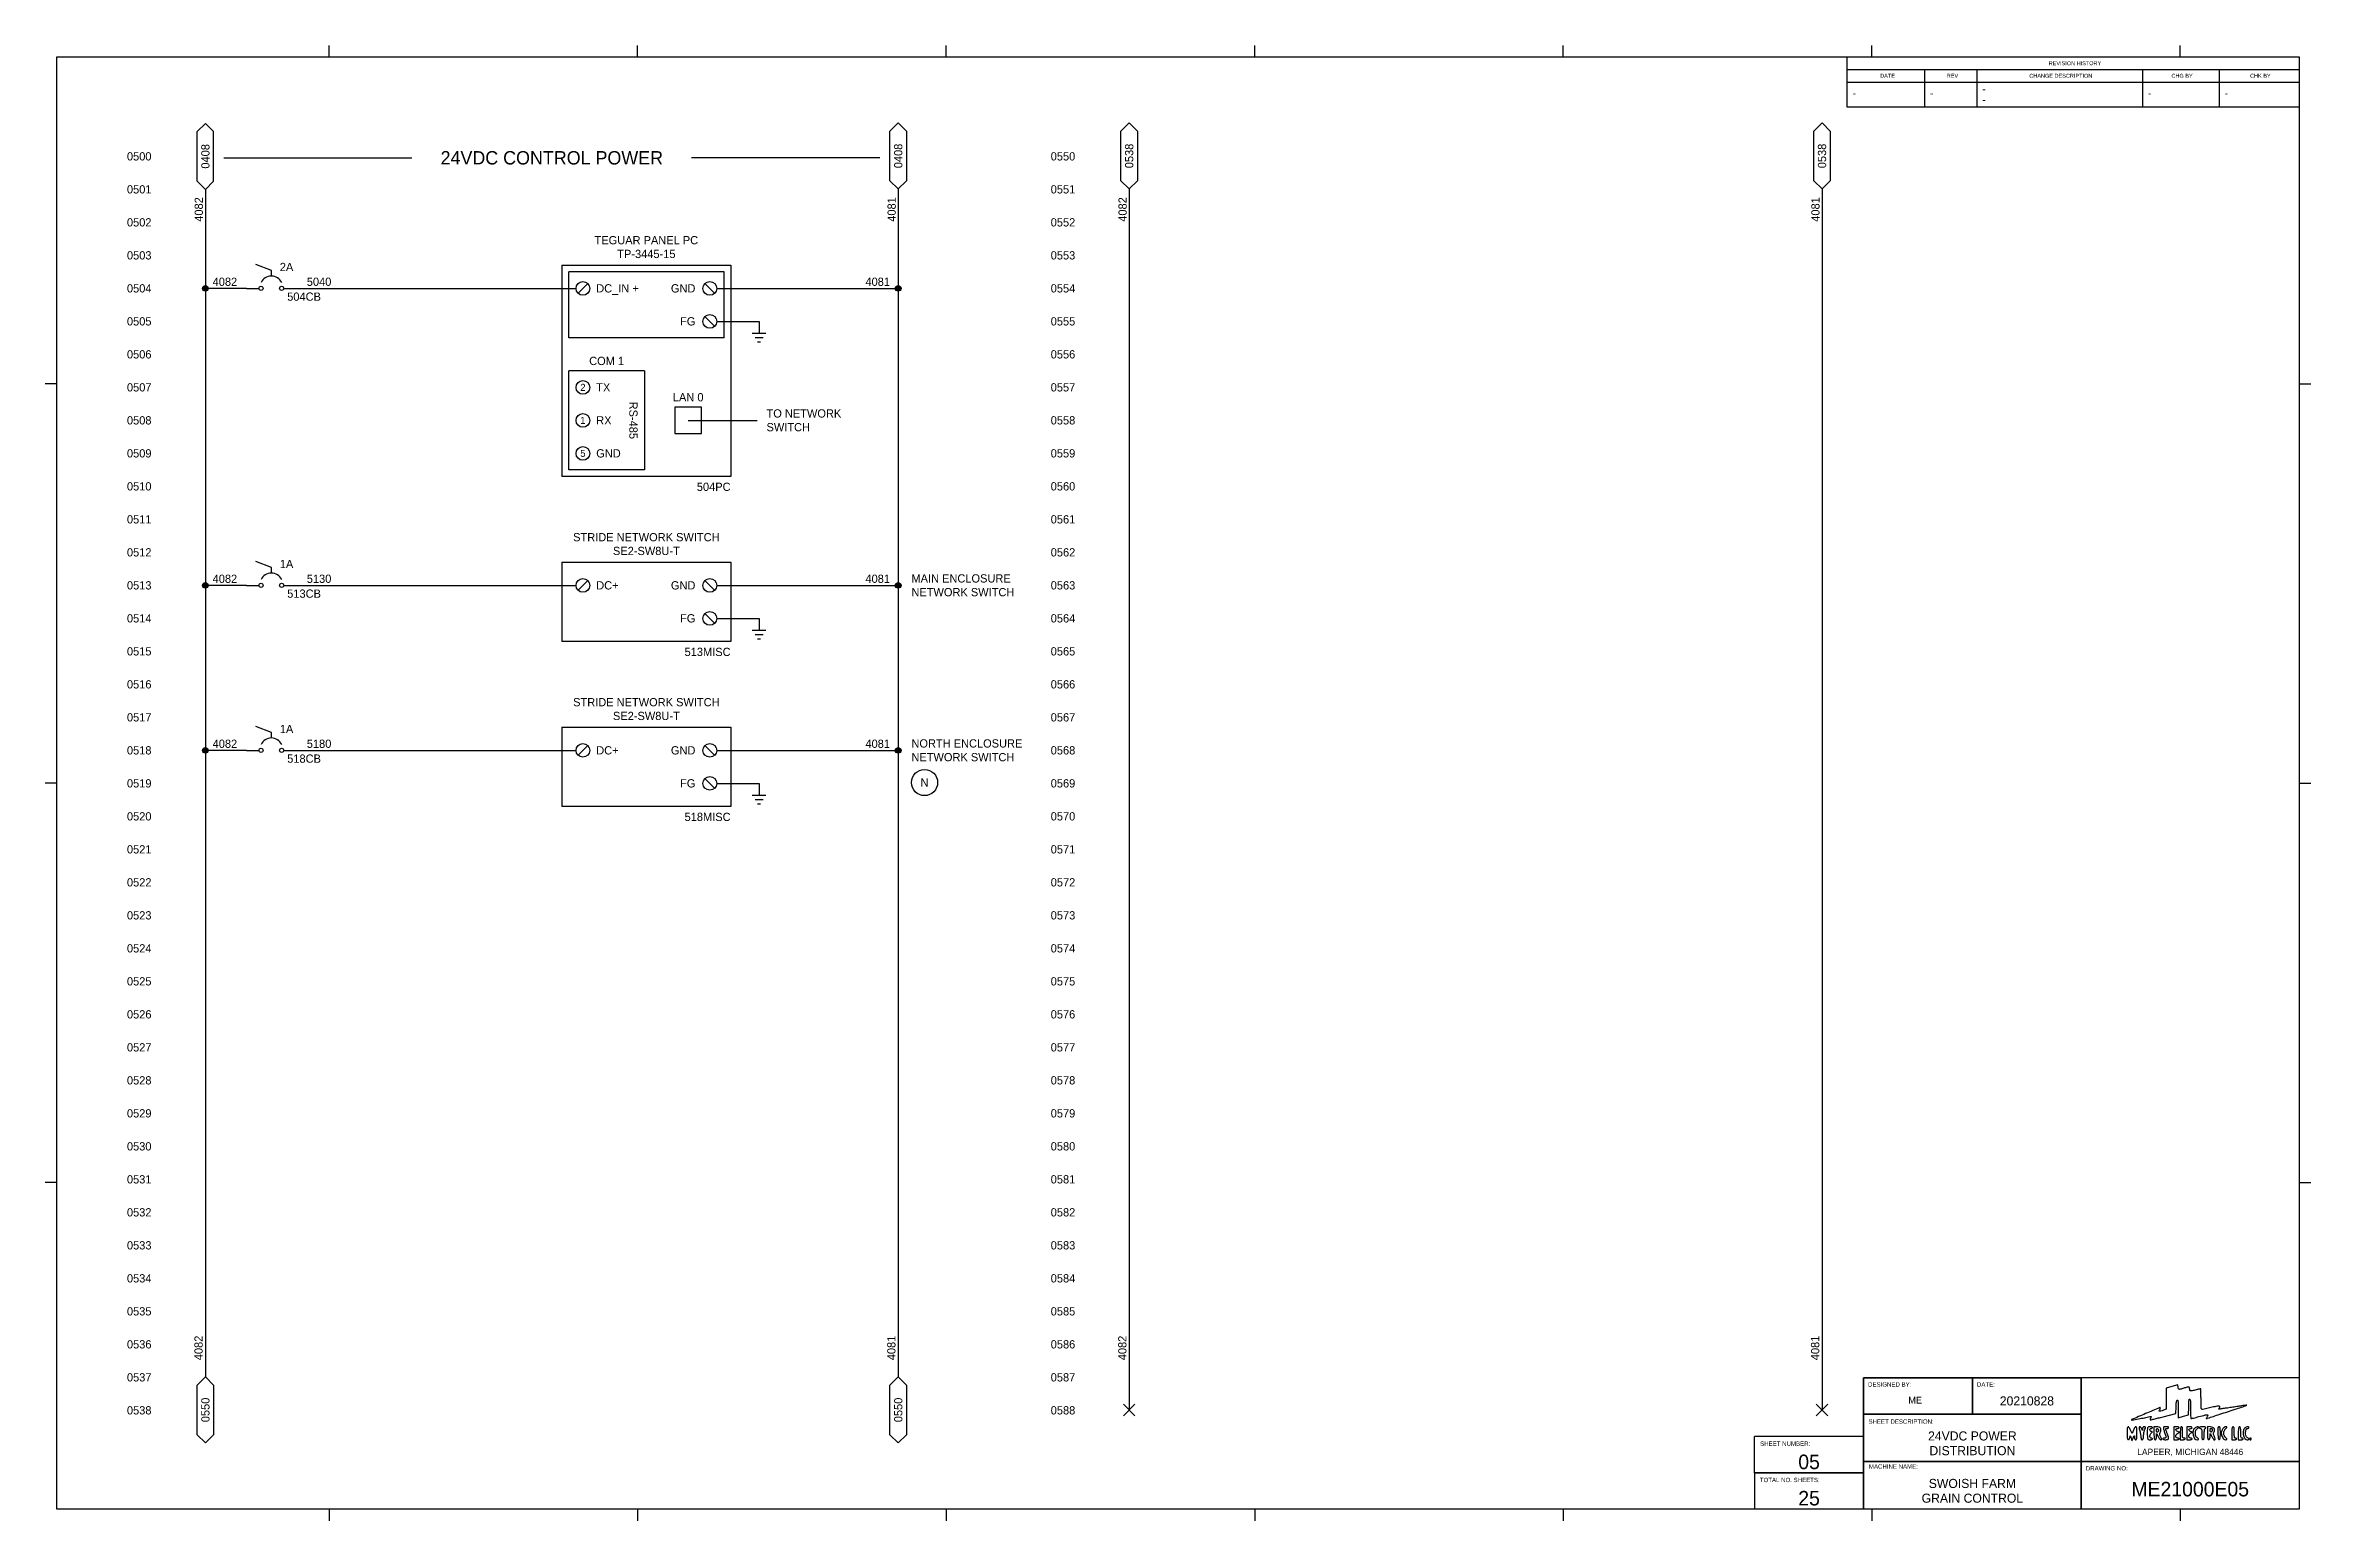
# Model space of a CAD drawing. Header units: inches. Extents: x -0.2 to 34.2, y -0.2 to 22.2.
import ezdxf
from ezdxf.enums import TextEntityAlignment as Align

# ---------------------------------------------------------------- set-up
doc = ezdxf.new("R2010")
doc.units = ezdxf.units.IN
doc.header["$MEASUREMENT"] = 0
for name, color, linetype in [('ATTRIBUTE', 3, 'Continuous'), ('ATTRIBUTES', 1, 'Continuous'), ('GRAPHIC', 2, 'Continuous'), ('TITLE BLOCK', 8, 'Continuous')]:
    doc.layers.add(name, color=color, linetype=linetype)
doc.styles.add('Text Style48', font='arial.ttf')
doc.styles.add('Title Block', font='arial.ttf')

# ---------------------------------------------------------------- blocks, each defined once
blk = doc.blocks.new('*U3')
at = {"color": 4}
for s, p in [('0500', (1.247, -1.506)), ('0550', (15.247, -1.506)), ('0501', (1.247, -2.006)), ('0551', (15.247, -2.006)), ('0502', (1.247, -2.506)), ('0552', (15.247, -2.506)), ('0503', (1.247, -3.006)), ('0553', (15.247, -3.006)), ('0504', (1.247, -3.506)), ('0554', (15.247, -3.506)), ('0505', (1.247, -4.006)), ('0555', (15.247, -4.006)), ('0506', (1.247, -4.506)), ('0556', (15.247, -4.506)), ('0507', (1.247, -5.006)), ('0557', (15.247, -5.006)), ('0508', (1.247, -5.506)), ('0558', (15.247, -5.506)), ('0509', (1.247, -6.006)), ('0559', (15.247, -6.006)), ('0510', (1.247, -6.506)), ('0560', (15.247, -6.506)), ('0511', (1.247, -7.006)), ('0561', (15.247, -7.006)), ('0512', (1.247, -7.506)), ('0562', (15.247, -7.506)), ('0513', (1.247, -8.006)), ('0563', (15.247, -8.006)), ('0514', (1.247, -8.506)), ('0564', (15.247, -8.506)), ('0515', (1.247, -9.006)), ('0565', (15.247, -9.006)), ('0516', (1.247, -9.506)), ('0566', (15.247, -9.506)), ('0517', (1.247, -10.006)), ('0567', (15.247, -10.006)), ('0518', (1.247, -10.506)), ('0568', (15.247, -10.506)), ('0519', (1.247, -11.006)), ('0569', (15.247, -11.006)), ('0520', (1.247, -11.506)), ('0570', (15.247, -11.506)), ('0521', (1.247, -12.006)), ('0571', (15.247, -12.006)), ('0522', (1.247, -12.506)), ('0572', (15.247, -12.506)), ('0523', (1.247, -13.006)), ('0573', (15.247, -13.006)), ('0524', (1.247, -13.506)), ('0574', (15.247, -13.506)), ('0525', (1.247, -14.006)), ('0575', (15.247, -14.006)), ('0526', (1.247, -14.506)), ('0576', (15.247, -14.506)), ('0527', (1.247, -15.006)), ('0577', (15.247, -15.006)), ('0528', (1.247, -15.506)), ('0578', (15.247, -15.506)), ('0529', (1.247, -16.006)), ('0579', (15.247, -16.006)), ('0530', (1.247, -16.506)), ('0580', (15.247, -16.506)), ('0531', (1.247, -17.006)), ('0581', (15.247, -17.006)), ('0532', (1.247, -17.506)), ('0582', (15.247, -17.506)), ('0533', (1.247, -18.006)), ('0583', (15.247, -18.006)), ('0534', (1.247, -18.506)), ('0584', (15.247, -18.506)), ('0535', (1.247, -19.006)), ('0585', (15.247, -19.006)), ('0536', (1.247, -19.506)), ('0586', (15.247, -19.506)), ('0537', (1.247, -20.006)), ('0587', (15.247, -20.006)), ('0538', (1.247, -20.506)), ('0588', (15.247, -20.506))]:
    blk.add_text(s, height=0.125, dxfattribs=at).set_placement(p, align=Align.MIDDLE_CENTER)
blk = doc.blocks.new('*U16')
for points in [[(32.054, -20.144), (31.965, -20.168), (31.965, -20.327), (31.965, -20.486), (31.923, -20.504, -0.011575), (31.883, -20.519, -0.123232), (31.867, -20.521, -0.429207), (31.861, -20.514, -0.075017), (31.868, -20.496, 0.016852), (31.873, -20.486, 0.025956), (31.876, -20.477, 0.023649), (31.878, -20.469, 0.279589), (31.877, -20.467, 0.284075), (31.868, -20.465, 0.000271), (31.655, -20.556, 0.000261), (31.442, -20.646, 0.53109), (31.441, -20.652, 0.246522), (31.448, -20.654, 0.00061), (31.546, -20.636, 0.004193), (31.64, -20.618, 0.007465), (31.717, -20.601, -0.015975), (31.734, -20.598, -0.282061), (31.739, -20.6, -0.273563), (31.739, -20.605, -0.015249), (31.732, -20.62, 0.017165), (31.727, -20.631, 0.026009), (31.723, -20.64, 0.023795), (31.721, -20.647, 0.264845), (31.722, -20.65, 0.252928), (31.726, -20.651, 0.000628), (31.781, -20.638, 0.003645), (31.845, -20.622, 0.002235), (31.919, -20.603), (32.112, -20.552), (32.115, -20.455, -0.010367), (32.118, -20.412, -0.026178), (32.122, -20.381, -0.031698), (32.127, -20.36, -0.239908), (32.134, -20.352, -0.419857), (32.142, -20.356, -0.045779), (32.146, -20.378, -0.024307), (32.149, -20.416, -0.005069), (32.15, -20.483), (32.15, -20.618), (32.226, -20.596), (32.303, -20.575), (32.307, -20.456, -0.006157), (32.312, -20.343, -0.658537), (32.322, -20.339, -0.186335), (32.333, -20.365, -0.005262), (32.334, -20.485, 0.005914), (32.335, -20.541, 0.009837), (32.337, -20.589, 0.003836), (32.34, -20.629, 0.391449), (32.343, -20.632, 0.061218), (32.35, -20.631, 0.00131), (32.382, -20.623, 0.002999), (32.42, -20.613, 0.002016), (32.463, -20.601, -0.003186), (32.559, -20.576, -0.067949), (32.588, -20.572, -0.478278), (32.595, -20.581, -0.088254), (32.586, -20.603, 0.012281), (32.576, -20.619, 0.091596), (32.573, -20.627, 0.398502), (32.575, -20.63, 0.138134), (32.581, -20.63, -0.003563), (32.594, -20.626, -0.00004), (32.681, -20.598, -0.000124), (32.78, -20.565, -0.000081), (32.896, -20.527, 0.001179), (33.01, -20.49, 0.001986), (33.105, -20.458, 0.000178), (33.19, -20.429, 0.555583), (33.19, -20.428, 0.236023), (33.187, -20.427, 0.000327), (33.126, -20.435, 0.002563), (33.057, -20.446, 0.001565), (32.976, -20.459, -0.003318), (32.894, -20.471, -0.005578), (32.826, -20.48, -0.001265), (32.767, -20.488, -0.449485), (32.764, -20.485, -0.11724), (32.765, -20.481, -0.028143), (32.768, -20.475, -0.027379), (32.773, -20.469, -0.024139), (32.779, -20.463, 0.467866), (32.777, -20.449, 0.180834), (32.756, -20.443, 0.025752), (32.684, -20.455, 0.002782), (32.521, -20.491, -0.190393), (32.506, -20.489, -0.219476), (32.497, -20.476, -0.042404), (32.494, -20.444, -0.002122), (32.494, -20.337, 0.001799), (32.493, -20.276, 0.003005), (32.493, -20.224, 0.000364), (32.492, -20.179, 0.422075), (32.491, -20.178, 0.051145), (32.488, -20.178, 0.000352), (32.469, -20.183, 0.00137), (32.446, -20.189, 0.000875), (32.42, -20.196, -0.007336), (32.36, -20.211, -0.089549), (32.337, -20.212, -0.269745), (32.326, -20.204, -0.098452), (32.322, -20.184, 0.096414), (32.318, -20.163, 0.269666), (32.307, -20.155, 0.097854), (32.284, -20.156, 0.009273), (32.231, -20.171, -0.006091), (32.178, -20.187, -0.11754), (32.161, -20.187, -0.279731), (32.152, -20.179, -0.043108), (32.147, -20.155), (32.144, -20.12)], [(31.376, -20.853, 0.007316), (31.376, -20.903, 0.03703), (31.379, -20.931, 0.08138), (31.385, -20.946, 0.273713), (31.393, -20.951, 0.168316), (31.4, -20.949, 0.08124), (31.407, -20.942, 0.064959), (31.412, -20.931, 0.046944), (31.415, -20.918, -0.004779), (31.419, -20.895, -0.516008), (31.421, -20.894, -0.198593), (31.424, -20.897, -0.002061), (31.433, -20.927), (31.446, -20.97), (31.465, -20.927, -0.002235), (31.478, -20.897, -0.18041), (31.482, -20.894, -0.528171), (31.484, -20.895, -0.006158), (31.485, -20.918, 0.041084), (31.487, -20.932, 0.082191), (31.491, -20.943, 0.115162), (31.497, -20.949, 0.148642), (31.505, -20.951, 0.258593), (31.514, -20.946, 0.093584), (31.519, -20.932, 0.039364), (31.522, -20.905, 0.006994), (31.523, -20.853, 0.013793), (31.521, -20.779, 0.202366), (31.51, -20.756, 0.473475), (31.494, -20.759, 0.029852), (31.47, -20.807), (31.448, -20.859), (31.425, -20.807, 0.025807), (31.401, -20.761, 0.482182), (31.387, -20.759, 0.196031), (31.377, -20.78, 0.011101)], [(31.567, -20.819, -0.011228), (31.574, -20.847, -0.010219), (31.579, -20.875, -0.010287), (31.583, -20.9, -0.032245), (31.584, -20.918, 0.039687), (31.586, -20.932, 0.085127), (31.589, -20.943, 0.122098), (31.595, -20.949, 0.146572), (31.603, -20.951, 0.173501), (31.611, -20.948, 0.129272), (31.617, -20.94, 0.071071), (31.62, -20.926, 0.021401), (31.621, -20.904, -0.029143), (31.623, -20.882, -0.015863), (31.627, -20.855, -0.015759), (31.632, -20.828, -0.024047), (31.639, -20.806, 0.006971), (31.65, -20.774, 0.108397), (31.651, -20.762, 0.306008), (31.646, -20.757, 0.065683), (31.633, -20.755, 0.079521), (31.622, -20.757, 0.130985), (31.615, -20.762, 0.118265), (31.61, -20.77, 0.05793), (31.608, -20.783), (31.607, -20.81), (31.594, -20.783, 0.041935), (31.588, -20.772, 0.047128), (31.58, -20.763, 0.052891), (31.572, -20.757, 0.139403), (31.565, -20.755, 0.270303), (31.559, -20.759, 0.136249), (31.557, -20.768, 0.049563), (31.559, -20.786, 0.008812)], [(31.681, -20.795, 0.020019), (31.679, -20.815, 0.008766), (31.679, -20.841, 0.008659), (31.679, -20.868, 0.011456), (31.681, -20.894, 0.012553), (31.684, -20.929, 0.119947), (31.69, -20.943, 0.198295), (31.7, -20.95, 0.045204), (31.721, -20.951, 0.032751), (31.735, -20.951, 0.050337), (31.746, -20.948, 0.065043), (31.754, -20.944, 0.249719), (31.757, -20.939, 0.148195), (31.755, -20.934, 0.098894), (31.751, -20.93, 0.082425), (31.745, -20.928, 0.064853), (31.738, -20.927, -0.299278), (31.724, -20.918, -0.111821), (31.72, -20.894, -0.087579), (31.726, -20.866, -0.134363), (31.741, -20.846, 0.005777), (31.755, -20.835, 0.22845), (31.757, -20.832, 0.395521), (31.755, -20.83, 0.011517), (31.741, -20.829, -0.224035), (31.726, -20.822, -0.153467), (31.72, -20.804, -0.166632), (31.724, -20.787, -0.247969), (31.738, -20.779, 0.064853), (31.745, -20.779, 0.082425), (31.751, -20.776, 0.098894), (31.755, -20.772, 0.148195), (31.757, -20.767, 0.249255), (31.754, -20.762, 0.065248), (31.746, -20.758, 0.050468), (31.735, -20.756, 0.032852), (31.721, -20.755, 0.039619), (31.701, -20.756, 0.15851), (31.691, -20.762, 0.139501), (31.685, -20.773, 0.028245)], [(31.781, -20.853, 0.006994), (31.782, -20.905, 0.039364), (31.785, -20.932, 0.093584), (31.79, -20.946, 0.258593), (31.8, -20.951, 0.171382), (31.808, -20.949, 0.12597), (31.814, -20.941, 0.071752), (31.817, -20.927, 0.023085), (31.819, -20.905), (31.819, -20.859), (31.843, -20.905, 0.029092), (31.854, -20.923, 0.036571), (31.866, -20.938, 0.03977), (31.877, -20.948, 0.167418), (31.886, -20.951, 0.107056), (31.895, -20.95, 0.307114), (31.898, -20.945, 0.098199), (31.895, -20.935, 0.009507), (31.884, -20.912, -0.028488), (31.874, -20.89, -0.074064), (31.87, -20.872, -0.074591), (31.872, -20.855, -0.029202), (31.879, -20.832, 0.067378), (31.886, -20.797, 0.179306), (31.879, -20.774, 0.173835), (31.859, -20.759, 0.062714), (31.823, -20.755), (31.781, -20.755)], [(31.849, -20.81, -0.063462), (31.848, -20.819, -0.063483), (31.844, -20.828, -0.069477), (31.839, -20.834, -0.116646), (31.833, -20.838, -0.186684), (31.827, -20.838, -0.16323), (31.822, -20.833, -0.092267), (31.819, -20.824, -0.034783), (31.818, -20.81, -0.034783), (31.819, -20.797, -0.092267), (31.822, -20.787, -0.16323), (31.827, -20.783, -0.186684), (31.833, -20.783, -0.116646), (31.839, -20.786, -0.069477), (31.844, -20.793, -0.063483), (31.848, -20.801, -0.063462)], [(31.924, -20.764, 0.185345), (31.923, -20.771, 0.012116), (31.927, -20.791, 0.016298), (31.933, -20.814, 0.011366), (31.942, -20.841, -0.004936), (31.961, -20.896, -0.082876), (31.964, -20.915, -0.305016), (31.958, -20.924, -0.093948), (31.941, -20.927, 0.048028), (31.931, -20.928, 0.068025), (31.923, -20.93, 0.088204), (31.918, -20.934, 0.191087), (31.916, -20.939, 0.277684), (31.919, -20.944, 0.052312), (31.929, -20.948, 0.042582), (31.943, -20.951, 0.027026), (31.959, -20.951, 0.060806), (31.989, -20.948, 0.293992), (32, -20.936, 0.120504), (31.999, -20.912, 0.008947), (31.978, -20.849, -0.003873), (31.963, -20.803, -0.079133), (31.961, -20.788, -0.31512), (31.965, -20.782, -0.087652), (31.978, -20.779, 0.04941), (31.988, -20.779, 0.069405), (31.995, -20.776, 0.089576), (32, -20.772, 0.186826), (32.002, -20.767, 0.359992), (31.995, -20.758, 0.038107), (31.966, -20.755, 0.037892), (31.937, -20.756, 0.229395)], [(32.082, -20.853), (32.082, -20.951), (32.122, -20.951, 0.029145), (32.137, -20.951, 0.045523), (32.15, -20.948, 0.057272), (32.159, -20.944, 0.26699), (32.162, -20.939, 0.191087), (32.16, -20.934, 0.088204), (32.155, -20.93, 0.068025), (32.147, -20.928, 0.048028), (32.137, -20.927, -0.22988), (32.119, -20.918, -0.177271), (32.112, -20.897, -0.131929), (32.12, -20.87, -0.130712), (32.14, -20.852), (32.167, -20.837), (32.14, -20.827, -0.104724), (32.121, -20.815, -0.188258), (32.113, -20.799, -0.257133), (32.12, -20.785, -0.155961), (32.137, -20.779, 0.048028), (32.147, -20.779, 0.068025), (32.155, -20.776, 0.088204), (32.16, -20.772, 0.191087), (32.162, -20.767, 0.266956), (32.159, -20.762, 0.057262), (32.15, -20.758, 0.04552), (32.137, -20.756, 0.029145), (32.122, -20.755), (32.082, -20.755)], [(32.18, -20.853), (32.18, -20.951), (32.213, -20.951, 0.034237), (32.227, -20.951, 0.039166), (32.239, -20.948, 0.042873), (32.249, -20.944, 0.138974), (32.254, -20.939, 0.21303), (32.255, -20.935, 0.177792), (32.252, -20.93, 0.099774), (32.245, -20.928, 0.045834), (32.235, -20.927, -0.117317), (32.221, -20.923, -0.215978), (32.214, -20.914, -0.069512), (32.211, -20.894, -0.005651), (32.213, -20.841, 0.00763), (32.215, -20.795, 0.04558), (32.213, -20.772, 0.116497), (32.208, -20.759, 0.240237), (32.199, -20.755, 0.258373), (32.19, -20.76, 0.093426), (32.184, -20.774, 0.039346), (32.181, -20.802, 0.006998)], [(32.279, -20.853), (32.279, -20.951), (32.319, -20.951, 0.029145), (32.334, -20.951, 0.045523), (32.347, -20.948, 0.057272), (32.356, -20.944, 0.26699), (32.359, -20.939, 0.191087), (32.357, -20.934, 0.088204), (32.351, -20.93, 0.068025), (32.343, -20.928, 0.048028), (32.334, -20.927, -0.22988), (32.316, -20.918, -0.177271), (32.309, -20.897, -0.131929), (32.317, -20.87, -0.130712), (32.337, -20.852), (32.364, -20.837), (32.337, -20.827, -0.073774), (32.317, -20.817, -0.21909), (32.31, -20.804, -0.256412), (32.316, -20.791, -0.092814), (32.334, -20.783, 0.062734), (32.355, -20.775, 0.412254), (32.357, -20.765, 0.231771), (32.346, -20.757, 0.040045), (32.319, -20.755), (32.279, -20.755)], [(32.395, -20.779, 0.157965), (32.373, -20.824, 0.093693), (32.375, -20.883, 0.104867), (32.397, -20.933, 0.238867), (32.433, -20.951, 0.067597), (32.45, -20.949, 0.342889), (32.456, -20.942, 0.213846), (32.451, -20.931, 0.037361), (32.432, -20.917, -0.080305), (32.421, -20.907, -0.081907), (32.413, -20.894, -0.063489), (32.409, -20.877, -0.027883), (32.408, -20.853, -0.027883), (32.409, -20.829, -0.063489), (32.413, -20.812, -0.081907), (32.421, -20.799, -0.080305), (32.432, -20.789, 0.025323), (32.442, -20.782, 0.03201), (32.45, -20.775, 0.033519), (32.455, -20.769, 0.163755), (32.457, -20.764, 0.339728), (32.451, -20.756, 0.126675), (32.435, -20.756, 0.075222), (32.414, -20.765, 0.060543)], [(32.469, -20.767, 0.148195), (32.471, -20.772, 0.098894), (32.475, -20.776, 0.082425), (32.481, -20.779, 0.064853), (32.488, -20.779, -0.241448), (32.497, -20.784, -0.103378), (32.502, -20.797, -0.044348), (32.505, -20.821, -0.008455), (32.506, -20.865, 0.008455), (32.507, -20.91, 0.044348), (32.51, -20.934, 0.103378), (32.515, -20.947, 0.241448), (32.524, -20.951, 0.241448), (32.533, -20.947, 0.103378), (32.539, -20.934, 0.044348), (32.542, -20.91, 0.008455), (32.543, -20.865, -0.01259), (32.544, -20.832, -0.022889), (32.546, -20.804, -0.020168), (32.55, -20.783, -0.350432), (32.555, -20.779, 0.099038), (32.56, -20.779, 0.097945), (32.564, -20.776, 0.097945), (32.566, -20.772, 0.099038), (32.567, -20.767, 0.295869), (32.564, -20.762, 0.04382), (32.553, -20.758, 0.037669), (32.537, -20.756, 0.023598), (32.518, -20.755, 0.023598), (32.499, -20.756, 0.037669), (32.484, -20.758, 0.04382), (32.472, -20.762, 0.295869)], [(32.592, -20.852, 0.00721), (32.593, -20.903, 0.036993), (32.596, -20.931, 0.081942), (32.601, -20.946, 0.273266), (32.61, -20.951, 0.189289), (32.618, -20.948, 0.095755), (32.624, -20.94, 0.061849), (32.629, -20.925, 0.026537), (32.631, -20.905), (32.635, -20.859), (32.659, -20.905, 0.032145), (32.682, -20.944, 0.245611), (32.7, -20.953, 0.484084), (32.708, -20.943, 0.042423), (32.696, -20.906, -0.020374), (32.687, -20.881, -0.065919), (32.684, -20.863, -0.085082), (32.685, -20.848, -0.050766), (32.692, -20.831, 0.105404), (32.7, -20.803, 0.180604), (32.694, -20.781, 0.147367), (32.672, -20.765, 0.064415), (32.637, -20.757), (32.592, -20.753)], [(32.664, -20.807, -0.041303), (32.661, -20.818, -0.056112), (32.657, -20.827, -0.069458), (32.652, -20.833, -0.193098), (32.647, -20.835, -0.193098), (32.642, -20.833, -0.069458), (32.637, -20.827, -0.056112), (32.633, -20.818, -0.041303), (32.631, -20.807, -0.04615), (32.63, -20.795, -0.12236), (32.633, -20.786, -0.161672), (32.639, -20.781, -0.100145), (32.647, -20.779, -0.100145), (32.656, -20.781, -0.161672), (32.662, -20.786, -0.12236), (32.664, -20.795, -0.04615)], [(32.75, -20.853, 0.008462), (32.752, -20.9, 0.032832), (32.756, -20.929, 0.057973), (32.762, -20.946, 0.291159), (32.77, -20.951, 0.293716), (32.778, -20.946, 0.065472), (32.783, -20.93, 0.03385), (32.786, -20.902, 0.007802), (32.787, -20.853, 0.006304), (32.786, -20.799, 0.045192), (32.783, -20.773, 0.124489), (32.777, -20.76, 0.220503), (32.766, -20.755, 0.218721), (32.756, -20.76, 0.136927), (32.75, -20.772, 0.046094), (32.748, -20.798, 0.005761)], [(32.843, -20.764, 0.094659), (32.828, -20.779, 0.041125), (32.814, -20.803, 0.040818), (32.804, -20.829, 0.069353), (32.801, -20.853, 0.081353), (32.806, -20.885, 0.058894), (32.822, -20.918, 0.062991), (32.842, -20.943, 0.192104), (32.863, -20.951, 0.039041), (32.881, -20.95, 0.371636), (32.885, -20.945, 0.182794), (32.882, -20.935, 0.013412), (32.862, -20.915, -0.061571), (32.853, -20.902, -0.039751), (32.845, -20.886, -0.039427), (32.84, -20.869, -0.055778), (32.838, -20.853, -0.055778), (32.84, -20.837, -0.039427), (32.845, -20.82, -0.039751), (32.853, -20.804, -0.061571), (32.862, -20.792, 0.01161), (32.872, -20.782, 0.016057), (32.88, -20.773, 0.012597), (32.886, -20.765, 0.157369), (32.887, -20.761, 0.356709), (32.883, -20.756, 0.068557), (32.871, -20.755, 0.056583), (32.855, -20.758, 0.072396)], [(32.961, -20.853), (32.961, -20.951), (32.997, -20.951, 0.031626), (33.012, -20.951, 0.048861), (33.023, -20.948, 0.06271), (33.032, -20.944, 0.254951), (33.034, -20.939, 0.148195), (33.033, -20.934, 0.098894), (33.029, -20.93, 0.082425), (33.023, -20.928, 0.064853), (33.016, -20.927, -0.241448), (33.007, -20.922, -0.103378), (33.001, -20.909, -0.044348), (32.998, -20.885, -0.008455), (32.997, -20.841, 0.008455), (32.997, -20.796, 0.044348), (32.994, -20.772, 0.103378), (32.988, -20.76, 0.241448), (32.979, -20.755, 0.258593), (32.97, -20.76, 0.093584), (32.964, -20.774, 0.039364), (32.961, -20.802, 0.006994)], [(33.059, -20.853), (33.059, -20.951), (33.096, -20.951, 0.031626), (33.11, -20.951, 0.048861), (33.122, -20.948, 0.06271), (33.13, -20.944, 0.254951), (33.133, -20.939, 0.148195), (33.131, -20.934, 0.098894), (33.127, -20.93, 0.082425), (33.121, -20.928, 0.064853), (33.114, -20.927, -0.241448), (33.105, -20.922, -0.103378), (33.099, -20.909, -0.044348), (33.096, -20.885, -0.008455), (33.096, -20.841, 0.008455), (33.095, -20.796, 0.044348), (33.092, -20.772, 0.103378), (33.086, -20.76, 0.241448), (33.077, -20.755, 0.258593), (33.068, -20.76, 0.093584), (33.063, -20.774, 0.039364), (33.06, -20.802, 0.006994)], [(33.152, -20.782, 0.126643), (33.134, -20.83, 0.08921), (33.138, -20.888, 0.103093), (33.16, -20.935, 0.231798), (33.195, -20.951, 0.067597), (33.212, -20.949, 0.342889), (33.218, -20.942, 0.213846), (33.213, -20.931, 0.037361), (33.194, -20.917, -0.194574), (33.173, -20.889, -0.074599), (33.169, -20.84, -0.083057), (33.179, -20.795, -0.305325), (33.201, -20.779, 0.070083), (33.208, -20.779, 0.085896), (33.214, -20.776, 0.100138), (33.217, -20.772, 0.138107), (33.219, -20.767, 0.324907), (33.211, -20.757, 0.134586), (33.192, -20.756, 0.087499), (33.169, -20.765, 0.097748)], [(33.231, -20.939, 0.099038), (33.232, -20.944, 0.097945), (33.234, -20.948, 0.097945), (33.238, -20.951, 0.099038), (33.243, -20.951, 0.099038), (33.248, -20.951, 0.097945), (33.252, -20.948, 0.097945), (33.255, -20.944, 0.099038), (33.255, -20.939, 0.099038), (33.255, -20.934, 0.097945), (33.252, -20.93, 0.097945), (33.248, -20.928, 0.099038), (33.243, -20.927, 0.099038), (33.238, -20.928, 0.097945), (33.234, -20.93, 0.097945), (33.232, -20.934, 0.099038)]]:
    blk.add_lwpolyline(points, format="xyb", close=True)
at = {"layer": 'TITLE BLOCK'}
for p, q in [((0, -22.002), (0, 0)), ((0, 0), (33.98, 0)), ((4.125, 0), (4.125, 0.176)), ((8.801, 0), (8.801, 0.176)), ((13.476, 0), (13.476, 0.176)), ((18.152, 0), (18.152, 0.176)), ((22.827, 0), (22.827, 0.176)), ((27.131, -0.763), (27.131, 0)), ((27.503, 0), (27.503, 0.176)), ((32.178, 0), (32.178, 0.176)), ((33.98, 0), (33.98, -22.002)), ((27.131, -0.19), (28.303, -0.19)), ((27.136, 0), (33.98, 0)), ((28.303, -0.19), (28.303, -0.38)), ((28.303, -0.19), (29.095, -0.19)), ((28.303, -0.19), (28.303, -0.38)), ((29.095, -0.19), (29.095, -0.38)), ((29.095, -0.19), (31.608, -0.19)), ((29.095, -0.19), (29.095, -0.38)), ((31.608, -0.19), (31.608, -0.38)), ((31.608, -0.19), (32.77, -0.19)), ((31.608, -0.19), (31.608, -0.38)), ((32.77, -0.19), (32.77, -0.38)), ((32.77, -0.19), (33.98, -0.19)), ((32.77, -0.19), (32.77, -0.38)), ((33.98, 0), (33.98, -0.763)), ((27.131, -0.38), (28.303, -0.38)), ((28.303, -0.38), (28.303, -0.763)), ((28.303, -0.38), (29.095, -0.38)), ((28.303, -0.38), (28.303, -0.763)), ((29.095, -0.38), (29.095, -0.763)), ((29.095, -0.38), (31.608, -0.38)), ((29.095, -0.38), (29.095, -0.763)), ((31.608, -0.38), (31.608, -0.763)), ((31.608, -0.38), (32.77, -0.38)), ((31.608, -0.38), (31.608, -0.763)), ((32.77, -0.38), (32.77, -0.763)), ((32.77, -0.38), (33.98, -0.38)), ((32.77, -0.38), (32.77, -0.763)), ((33.98, -0.763), (27.131, -0.763)), ((0, -4.951), (-0.176, -4.951)), ((33.98, -4.951), (34.156, -4.951)), ((0, -11.001), (-0.176, -11.001)), ((33.98, -11.001), (34.156, -11.001)), ((0, -17.052), (-0.176, -17.052)), ((33.98, -17.052), (34.156, -17.052)), ((33.98, -20.012), (30.68, -20.012)), ((27.379, -20.902), (25.729, -20.902)), ((25.729, -21.452), (25.729, -20.902)), ((25.729, -21.452), (25.729, -22.002)), ((33.98, -22.002), (0, -22.002)), ((4.125, -22.002), (4.125, -22.178)), ((8.801, -22.002), (8.801, -22.178)), ((13.476, -22.002), (13.476, -22.178)), ((18.152, -22.002), (18.152, -22.178)), ((22.827, -22.002), (22.827, -22.178)), ((27.503, -22.002), (27.503, -22.178)), ((32.178, -22.002), (32.178, -22.178))]:
    blk.add_line(p, q, dxfattribs=at)
at = {"layer": 'TITLE BLOCK', "linetype": 'Continuous', "lineweight": 35}
for p, q in [((27.379, -22.002), (27.379, -20.012)), ((27.379, -20.012), (30.68, -20.012)), ((29.029, -20.012), (29.029, -20.562)), ((30.68, -22.002), (30.68, -20.012)), ((27.379, -20.562), (30.68, -20.562)), ((27.379, -21.282), (30.68, -21.282)), ((30.68, -21.282), (33.98, -21.282)), ((25.729, -21.452), (27.379, -21.452))]:
    blk.add_line(p, q, dxfattribs=at)
blk.add_text('LAPEER, MICHIGAN 48446', height=0.09563).set_placement((32.33, -21.136), align=Align.MIDDLE_CENTER)
at = {"layer": 'ATTRIBUTE'}
for p in [(27.212, -0.61), (28.384, -0.61), (29.176, -0.546), (29.176, -0.71), (31.689, -0.61), (32.851, -0.61)]:
    blk.add_text('-', height=0.125, dxfattribs=at).set_placement(p)
blk.add_text('ME', height=0.1031, dxfattribs=at).set_placement((28.162, -20.352), align=Align.MIDDLE_CENTER)
for tag, height, p in [('DESDATE', 0.138, (29.855, -20.363)), ('DESCRIPTION1', 0.138, (29.029, -20.894)), ('SHEET', 0.22, (26.554, -21.287)), ('DESCRIPTION2', 0.138, (29.029, -21.117)), ('MACHNAME1', 0.138, (29.029, -21.614)), ('DRAWINGNUM', 0.22, (32.33, -21.7)), ('MACHNAME2', 0.138, (29.029, -21.837))]:
    blk.add_attdef(tag, text='', height=height, dxfattribs=at).set_placement(p, align=Align.MIDDLE)
blk.add_attdef('TOTAL', text='', height=0.22, dxfattribs=at).set_placement((26.554, -21.837), align=Align.MIDDLE_CENTER)
at = {"layer": 'TITLE BLOCK'}
for s, insert, char_height, attachment_point, style in [('DATE', (27.632, -0.315), 0.06, 7, 'Text Style48'), ('REV', (28.641, -0.315), 0.06, 7, 'Text Style48'), ('CHANGE DESCRIPTION', (29.892, -0.316), 0.06, 7, 'Text Style48'), ('REVISION HISTORY', (30.185, -0.126), 0.06, 7, 'Text Style48'), ('CHG BY', (32.046, -0.316), 0.06, 7, 'Text Style48'), ('CHK BY', (33.237, -0.316), 0.06, 7, 'Text Style48'), ('DESIGNED BY:', (27.448, -20.081), 0.06601, 1, 'Title Block'), ('DATE:', (29.098, -20.081), 0.066, 1, 'Title Block'), ('SHEET DESCRIPTION:', (27.454, -20.643), 0.06601, 1, 'Title Block'), ('SHEET NUMBER:', (25.813, -20.978), 0.06601, 1, 'Title Block'), ('TOTAL NO. SHEETS:', (25.808, -21.528), 0.06601, 1, 'Title Block'), ('MACHINE NAME:', (27.461, -21.324), 0.06601, 1, 'Title Block')]:
    blk.add_mtext(s, dxfattribs=dict(at, insert=insert, char_height=char_height, attachment_point=attachment_point, style=style))
at = {"layer": 'TITLE BLOCK', "insert": (30.748, -21.351), "char_height": 0.06601, "width": 0.63532, "attachment_point": 1, "style": 'Title Block'}
blk.add_mtext('DRAWING NO:', dxfattribs=at)
blk = doc.blocks.new('New Hex Ref')
at = {"color": 4}
for p, q in [((0, 0), (0.125, 0.125)), ((0.125, -0.125), (0, 0)), ((0.125, 0.125), (0.875, 0.125)), ((0.875, 0.125), (1, 0)), ((1, 0), (0.875, -0.125)), ((0.875, -0.125), (0.125, -0.125))]:
    blk.add_line(p, q, dxfattribs=at)
blk.add_attdef('LNXXXX', text='', height=0.125, dxfattribs=at).set_placement((0.5, 0), align=Align.MIDDLE_CENTER)
blk = doc.blocks.new('WIRE REFERENCE')
at = {"color": 4}
for p, q in [((0.125, 0.125), (0, 0)), ((0.125, -0.125), (0, 0)), ((0.125, 0.125), (0.875, 0.125)), ((0.875, 0.125), (1, 0)), ((0.875, -0.125), (1, 0)), ((0.125, -0.125), (0.875, -0.125))]:
    blk.add_line(p, q, dxfattribs=at)
blk.add_attdef('LNXXXX', text='', height=0.125, dxfattribs=at).set_placement((0.5, 0), align=Align.MIDDLE_CENTER)
blk = doc.blocks.new('TEGUAR_PANEL_PC')
at = {"color": 2}
for p, q in [((-0.213, 0.351), (2.344, 0.351)), ((-0.213, 0.351), (-0.213, -2.851)), ((2.344, 0.351), (2.344, -2.851)), ((2.243, 0.25), (-0.111, 0.25)), ((-0.111, -0.75), (-0.111, 0.25)), ((2.243, -0.75), (2.243, 0.25)), ((2.243, -0.75), (-0.111, -0.75)), ((-0.111, -2.75), (-0.111, -1.25)), ((1.039, -1.25), (-0.111, -1.25)), ((1.039, -1.25), (1.039, -2.75)), ((1.5, -1.8), (1.5, -2.2)), ((1.9, -1.8), (1.5, -1.8)), ((1.9, -2.2), (1.9, -1.8)), ((1.5, -2.2), (1.9, -2.2)), ((2.344, -2.851), (-0.213, -2.851)), ((1.039, -2.75), (-0.111, -2.75))]:
    blk.add_line(p, q, dxfattribs=at)
at = {"layer": 'GRAPHIC'}
for p, q in [((0.178, 0.074), (0.03, -0.074)), ((1.954, 0.074), (2.101, -0.074)), ((1.954, -0.426), (2.101, -0.574))]:
    blk.add_line(p, q, dxfattribs=at)
for centre in [(0.104, 0), (2.028, 0), (2.028, -0.5), (0.104, -1.5), (0.104, -2), (0.104, -2.5)]:
    blk.add_circle(centre, 0.104, dxfattribs=at)
at = {"color": 1, "insert": (1.066, 0.457), "char_height": 0.125, "width": 3.7289, "attachment_point": 8}
blk.add_mtext('TEGUAR PANEL PC\\PTP-3445-15', dxfattribs=at)
at = {"color": 1}
blk.add_attdef('REF', text='', height=0.125, dxfattribs=at).set_placement((2.342, -3.007), align=Align.MIDDLE_RIGHT)
at = {"layer": 'ATTRIBUTES'}
for s, p in [('DC_IN +', (0.306, 0)), ('TX', (0.306, -1.5)), ('RX', (0.306, -2)), ('GND', (0.306, -2.5))]:
    blk.add_text(s, height=0.125, dxfattribs=at).set_placement(p, align=Align.MIDDLE_LEFT)
for s, p in [('GND', (1.809, 0)), ('FG', (1.809, -0.5))]:
    blk.add_text(s, height=0.125, dxfattribs=at).set_placement(p, align=Align.MIDDLE_RIGHT)
for s, height, p in [('COM 1', 0.125, (0.464, -1.1)), ('2', 0.106, (0.104, -1.5)), ('LAN 0', 0.125, (1.7, -1.65)), ('1', 0.106, (0.104, -2)), ('5', 0.106, (0.104, -2.5))]:
    blk.add_text(s, height=height, dxfattribs=at).set_placement(p, align=Align.MIDDLE_CENTER)
blk.add_text('RS-485', height=0.125, rotation=270, dxfattribs=at).set_placement((0.87, -2), align=Align.MIDDLE_CENTER)
blk = doc.blocks.new('WIRE NODE')
h = blk.add_hatch(color=256)
edge = h.paths.add_edge_path()
edge.add_arc((0, 0), 0.0428, 0, 360)
blk.add_circle((0, 0), 0.0428)
blk = doc.blocks.new('CIRCUIT BREAKER 1 PHASE')
at = {"layer": 'GRAPHIC'}
for p, q in [((0.375, 0.268), (0.141, 0.359)), ((0, 0), (0.188, 0)), ((0.375, 0.187), (0.375, 0.268)), ((0.563, 0), (0.75, 0))]:
    blk.add_line(p, q, dxfattribs=at)
for centre in [(0.219, 0), (0.531, 0)]:
    blk.add_circle(centre, 0.0312, dxfattribs=at)
blk.add_arc((0.375, 0.014), 0.173, 25, 155, dxfattribs=at)
at = {"layer": 'ATTRIBUTES'}
blk.add_attdef('RATING', text='', height=0.125, dxfattribs=at).set_placement((0.843, 0.299), align=Align.MIDDLE)
blk.add_attdef('DESCRIPTOR', text='', height=0.125, dxfattribs=at).set_placement((0.168, -0.188), align=Align.RIGHT)
blk = doc.blocks.new('GROUND SYMBOL')
at = {"layer": 'GRAPHIC'}
for p, q in [((0, 0), (0, -0.178)), ((-0.105, -0.178), (0.105, -0.178)), ((-0.061, -0.243), (0.061, -0.243)), ((-0.023, -0.308), (0.023, -0.308))]:
    blk.add_line(p, q, dxfattribs=at)
blk = doc.blocks.new('STRIDE_NETWORK_SW')
at = {"color": 2}
for p, q in [((-0.213, 0.351), (2.344, 0.351)), ((-0.213, 0.351), (-0.213, -0.852)), ((2.344, 0.351), (2.344, -0.852)), ((2.344, -0.852), (-0.213, -0.852))]:
    blk.add_line(p, q, dxfattribs=at)
blk.add_line((2.132, -0.5), (2.774, -0.5))
at = {"layer": 'GRAPHIC'}
for p, q in [((0.178, 0.073), (0.03, -0.074)), ((1.954, 0.073), (2.101, -0.074)), ((1.954, -0.427), (2.101, -0.574))]:
    blk.add_line(p, q, dxfattribs=at)
for centre in [(0.104, 0), (2.028, 0), (2.028, -0.5)]:
    blk.add_circle(centre, 0.104, dxfattribs=at)
blk.add_blockref('GROUND SYMBOL', (2.774, -0.5))
at = {"color": 1, "insert": (1.066, 0.457), "char_height": 0.125, "width": 3.7289, "attachment_point": 8}
blk.add_mtext('STRIDE NETWORK SWITCH\\PSE2-SW8U-T', dxfattribs=at)
at = {"color": 1}
blk.add_attdef('REF', text='', height=0.125, dxfattribs=at).set_placement((2.342, -1.008), align=Align.MIDDLE_RIGHT)
at = {"layer": 'ATTRIBUTES'}
blk.add_text('DC+', height=0.125, dxfattribs=at).set_placement((0.306, 0), align=Align.MIDDLE_LEFT)
for s, p in [('GND', (1.809, 0)), ('FG', (1.809, -0.5))]:
    blk.add_text(s, height=0.125, dxfattribs=at).set_placement(p, align=Align.MIDDLE_RIGHT)
blk = doc.blocks.new('NORTH_CABINET')
at = {"linetype": 'Continuous'}
blk.add_circle((0, 0), 0.198, dxfattribs=at)
blk.add_text('N', height=0.125, dxfattribs=at).set_placement((0, 0), align=Align.MIDDLE)

msp = doc.modelspace()

# ---------------------------------------------------------------- linework, layer by layer
for p, q in [((2.53, 20.474), (5.381, 20.474)), ((12.47, 20.474), (9.619, 20.474)), ((2.25, 19.996), (2.25, 2.002)), ((12.75, 20.002), (12.75, 2.002)), ((16.25, 20.002), (16.25, 1.502)), ((26.75, 20.002), (26.75, 1.502)), ((2.875, 18.496), (2.25, 18.496)), ((3.625, 18.496), (7.867, 18.496)), ((9.999, 18.496), (12.793, 18.496)), ((9.999, 17.996), (10.641, 17.996)), ((9.567, 16.496), (10.613, 16.496)), ((2.875, 13.996), (2.25, 13.996)), ((3.625, 13.996), (7.867, 13.996)), ((9.999, 13.996), (12.793, 13.996)), ((2.875, 11.496), (2.25, 11.496)), ((3.625, 11.496), (7.867, 11.496)), ((9.999, 11.496), (12.793, 11.496)), ((16.162, 1.414), (16.338, 1.591)), ((16.338, 1.414), (16.162, 1.591)), ((26.662, 1.414), (26.838, 1.591)), ((26.838, 1.414), (26.662, 1.591))]:
    msp.add_line(p, q)

# ---------------------------------------------------------------- block references
for name, p, values in [('*U16', (0, 22.002), {'DRAWINGNUM': 'ME21000E05', 'SHEET': '05', 'TOTAL': '25', 'DESCRIPTION1': '24VDC POWER', 'DESCRIPTION2': 'DISTRIBUTION', 'MACHNAME1': 'SWOISH FARM', 'MACHNAME2': 'GRAIN CONTROL', 'DESDATE': '20210828'}), ('TEGUAR_PANEL_PC', (7.867, 18.496), {'REF': '504PC'}), ('STRIDE_NETWORK_SW', (7.867, 13.996), {'REF': '513MISC'}), ('STRIDE_NETWORK_SW', (7.867, 11.496), {'REF': '518MISC'})]:
    msp.add_blockref(name, p).add_auto_attribs(values)
at = {"rotation": 90}
for name, p, values in [('WIRE REFERENCE', (2.25, 19.996), {'LNXXXX': '0408'}), ('New Hex Ref', (12.75, 20.002), {'LNXXXX': '0408'}), ('New Hex Ref', (16.25, 20.002), {'LNXXXX': '0538'}), ('New Hex Ref', (26.75, 20.002), {'LNXXXX': '0538'}), ('New Hex Ref', (2.25, 1.002), {'LNXXXX': '0550'}), ('New Hex Ref', (12.75, 1.002), {'LNXXXX': '0550'})]:
    msp.add_blockref(name, p, dxfattribs=at).add_auto_attribs(values)
for name, p in [('*U3', (0, 22.002)), ('WIRE NODE', (2.25, 18.496)), ('WIRE NODE', (12.75, 18.496)), ('GROUND SYMBOL', (10.641, 17.996)), ('WIRE NODE', (2.25, 13.996)), ('WIRE NODE', (12.75, 13.996)), ('WIRE NODE', (2.25, 11.496)), ('WIRE NODE', (12.75, 11.496)), ('NORTH_CABINET', (13.149, 11.008))]:
    msp.add_blockref(name, p)
ref = msp.add_blockref('CIRCUIT BREAKER 1 PHASE', (2.875, 18.496))
ref.add_attrib('RATING', '2A', (3.378, 18.757), dxfattribs={"layer": 'ATTRIBUTES', "height": 0.125})
ref.add_attrib('DESCRIPTOR', '504CB', (3.49, 18.308), dxfattribs={"layer": 'ATTRIBUTES', "height": 0.125})
ref = msp.add_blockref('CIRCUIT BREAKER 1 PHASE', (2.875, 13.996))
ref.add_attrib('RATING', '1A', (3.378, 14.257), dxfattribs={"layer": 'ATTRIBUTES', "height": 0.125})
ref.add_attrib('DESCRIPTOR', '513CB', (3.49, 13.808), dxfattribs={"layer": 'ATTRIBUTES', "height": 0.125})
ref = msp.add_blockref('CIRCUIT BREAKER 1 PHASE', (2.875, 11.496))
ref.add_attrib('RATING', '1A', (3.378, 11.757), dxfattribs={"layer": 'ATTRIBUTES', "height": 0.125})
ref.add_attrib('DESCRIPTOR', '518CB', (3.49, 11.308), dxfattribs={"layer": 'ATTRIBUTES', "height": 0.125})

# ---------------------------------------------------------------- texts
msp.add_text('24VDC CONTROL POWER', height=0.20257).set_placement((7.5, 20.474), align=Align.MIDDLE_CENTER)
for s, p in [('4082', (2.25, 19.877)), ('4081', (12.75, 19.877)), ('4082', (16.25, 19.877)), ('4081', (26.75, 19.877))]:
    msp.add_text(s, height=0.125, rotation=90).set_placement(p, align=Align.BOTTOM_RIGHT)
for s, p in [('4082', (2.36, 18.496)), ('5040', (3.787, 18.496)), ('4082', (2.36, 13.996)), ('5130', (3.787, 13.996)), ('4082', (2.36, 11.496)), ('5180', (3.787, 11.496))]:
    msp.add_text(s, height=0.125).set_placement(p, align=Align.BOTTOM_LEFT)
for p in [(12.625, 18.496), (12.625, 13.996), (12.625, 11.496)]:
    msp.add_text('4081', height=0.125).set_placement(p, align=Align.BOTTOM_RIGHT)
for s, p in [('4082', (2.146, 2.627)), ('4081', (12.646, 2.627)), ('4082', (16.146, 2.627)), ('4081', (26.646, 2.627))]:
    msp.add_text(s, height=0.125, rotation=90).set_placement(p, align=Align.MIDDLE_RIGHT)
at = {"char_height": 0.125, "width": 2.27591, "attachment_point": 4}
for s, insert in [('TO NETWORK\\PSWITCH', (10.754, 16.496)), ('MAIN ENCLOSURE\\PNETWORK SWITCH', (12.95, 13.996)), ('NORTH ENCLOSURE\\PNETWORK SWITCH', (12.95, 11.496))]:
    msp.add_mtext(s, dxfattribs=dict(at, insert=insert))

doc.saveas('drawing.dxf')
